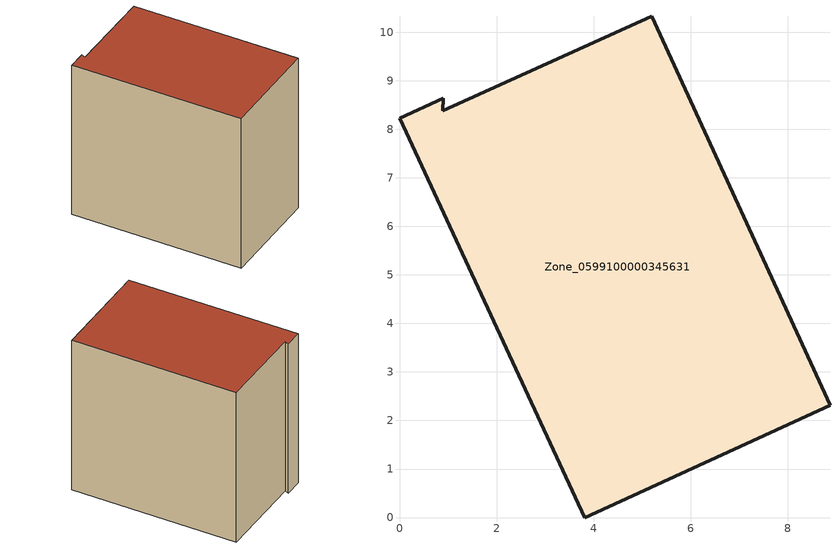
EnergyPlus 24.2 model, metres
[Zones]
Zone_0599100000345631
 floor ground (C_G): 0.9,8.64 0.89,8.38 5.2,10.32 8.87,2.32 3.81,0 0,8.23 z0
 wall outside (C_F): 3.81,0 8.87,2.32 5.2,10.32 0.89,8.38 0.9,8.64 0,8.23 3.81,0 z0:8.6
 roof outside (C_R): 0.89,8.38 0.9,8.64 0,8.23 3.81,0 8.87,2.32 5.2,10.32 z8.6
[BUILDING]
Pand.0599100000345631: North Axis=0; Terrain=City; Loads Convergence Tolerance Value=0.04; Temperature Convergence Tolerance Value=0.4; Solar Distribution=FullExterior; Maximum Number of Warmup Days=25; Minimum Number of Warmup Days=1
[Site:Location]
Rotterdam.The.Hague.AP_ZH_NLD Design_Conditions: Latitude=51.96; Longitude=4.45; Time Zone=1; Elevation=-4.5
[SITE:GROUNDTEMPERATURE:BUILDINGSURFACE]
18, 18, 18, 18, 18, 18, 18, 18, 18, 18, 18, 18
[MATERIAL] Thermal Absorptance=0.9; Solar Absorptance=0.7; Visible Absorptance=0.7
Name | Roughness | Thickness | Conductivity | Density | Specific Heat
G.TC.1992-2005 | MediumSmooth | 0.15 | 0.06 | 540 | 1210
F.TC.1992-2005 | Rough | 0.3 | 0.12 | 1920 | 840
R.TC.1992-2005 | MediumRough | 0.2 | 0.08 | 1500 | 1000
[CONSTRUCTION]
C_G: G.TC.1992-2005
C_F: F.TC.1992-2005
C_R: R.TC.1992-2005
[ZONE]
Zone_0599100000345631: Type=1; Multiplier=1; Ceiling Height=Autocalculate; Volume=Autocalculate; Floor Area=autocalculate; Part of Total Floor Area=Yes
[ZONEINFILTRATION:DESIGNFLOWRATE]
Infil_Zone_0599100000345631: Zone or ZoneList or Space or SpaceList=Zone_0599100000345631; Schedule=AlwaysOn; Design Flow Rate Calculation Method=Flow/Area; Flow Rate per Floor Area=0.0015; Constant Term Coefficient=1; Temperature Term Coefficient=0; Velocity Term Coefficient=0; Velocity Squared Term Coefficient=0
[HVACTEMPLATE:ZONE:IDEALLOADSAIRSYSTEM]
Zone_0599100000345631: Maximum Heating Supply Air Temperature=50; Minimum Cooling Supply Air Temperature=13; Maximum Heating Supply Air Humidity Ratio=0.0156; Minimum Cooling Supply Air Humidity Ratio=0.0077; Heating Limit=NoLimit; Cooling Limit=NoLimit; Dehumidification Control Type=ConstantSensibleHeatRatio; Cooling Sensible Heat Ratio=0.7; Dehumidification Setpoint=60; Humidification Control Type=None; Humidification Setpoint=30; Outdoor Air Method=None; Outdoor Air Flow Rate per Person=0.00944; Outdoor Air Flow Rate per Zone Floor Area=0; Outdoor Air Flow Rate per Zone=0; Demand Controlled Ventilation Type=None; Outdoor Air Economizer Type=NoEconomizer; Heat Recovery Type=None; Sensible Heat Recovery Effectiveness=0.7; Latent Heat Recovery Effectiveness=0.65
[ZONECONTROL:THERMOSTAT]
ThermostatControl_Zone_0599100000345631: Zone or ZoneList=Zone_0599100000345631; Control Type Schedule=DualSetpointControlType; Control 1=Thermostat_Zone_0599100000345631; Temperature Difference Between Cutout And Setpoint=0
[THERMOSTATSETPOINT:DUALSETPOINT]
Thermostat_Zone_0599100000345631: Heating Setpoint Temperature Schedule=HeatingSetpoint_Zone_0599100000345631; Cooling Setpoint Temperature Schedule=CoolingSetpoint_Zone_0599100000345631
[SCHEDULE:COMPACT]
HeatingSetpoint_Zone_0599100000345631: Through: 12/31, For: AllDays, Until: 24:00, 21
CoolingSetpoint_Zone_0599100000345631: Through: 12/31, For: AllDays, Until: 24:00, 24
DualSetpointControlType: Through: 12/31, For: AllDays, Until: 24:00, 4
AlwaysOn: Through: 12/31, For: AllDays, Until: 24:00, 1
